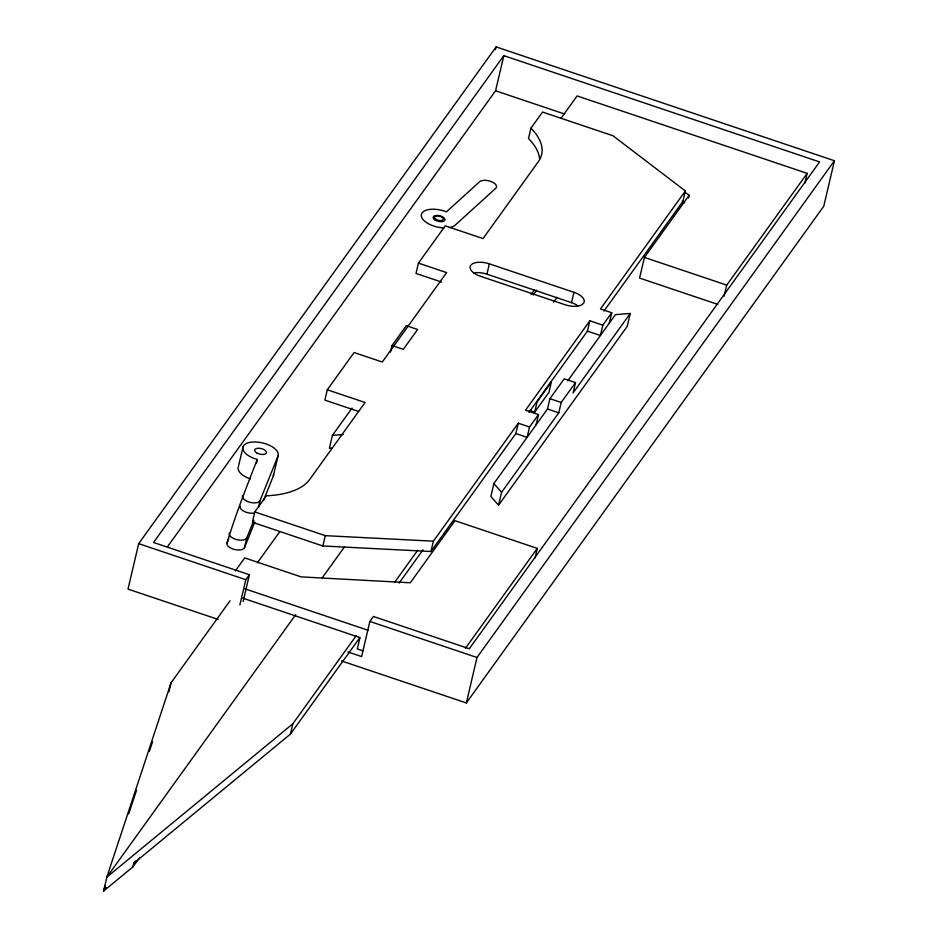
<?xml version="1.0" encoding="UTF-8"?>
<svg xmlns="http://www.w3.org/2000/svg" width="938" height="938" viewBox="0 0 938 938"><rect width="100%" height="100%" fill="white"/><g stroke="black" fill="none" stroke-linecap="round" stroke-linejoin="round"><path stroke-width="1.41" d="M341.538 660.962L466.338 702.949L823.775 206.208L834.433 160.738L496.108 46.9L138.672 543.653L128.014 589.111L218.132 619.443M168.922 691.834L171.044 682.794L230.056 600.777M171.044 682.794L106.838 877.147L103.567 891.1L132.844 866.958L133.688 863.347L135.4 860.967M263.484 500.505L273.263 476.246L277.988 456.091A18.115 8.641 13.2 0 0 263.812 443.264A18.115 8.641 13.2 0 0 243.106 446.605L238.381 466.761A18.115 8.641 13.2 0 0 250.317 478.896M254.796 522.079L244.466 547.698A9.052 4.327 13.2 0 1 234.125 549.375A9.052 4.327 13.2 0 1 227.031 542.95C235.579 514.634 246.448 487.045 257.293 459.444A18.115 8.641 13.2 0 1 243.106 446.605M256.344 463.466L257.293 459.444M244.466 547.698L246.776 537.884L253.835 520.356M358.597 411.465L324.865 400.116L327.292 389.786L365.07 402.496L309.669 479.494A80.68 38.493 13.2 0 1 266.415 495.792L254.796 511.937L252.381 522.267L322.86 545.986L430.952 551.509L515.841 433.532L518.268 423.202L529.548 426.989L538.482 414.573L525.514 410.211L589.85 320.796L602.817 325.158L611.752 312.741L600.484 308.942L685.373 190.965L613.018 135.775L542.539 112.056L530.92 128.201L528.493 138.531A80.68 38.493 13.2 0 1 539.608 158.897M258.548 507.048L260.061 500.587L277.988 456.091M239.87 604.998L245.803 579.696L249.379 574.736L153.527 542.481L503.812 55.659L819.578 161.911L469.293 648.733L373.43 616.477L369.865 621.437L361.622 656.577L347.904 651.957M243.118 601.434L249.379 574.736M352.055 408.077L332.427 435.361L329.39 448.282L332.087 448.071M322.86 545.986L325.287 535.657L433.379 541.179L518.268 423.202M133.688 863.347L290.417 734.114L292.844 723.784L356.135 635.812M390.525 352.008L392.037 345.547L406.33 325.685L417.609 329.473L403.317 349.346L392.037 345.547M530.92 128.201A80.68 38.493 13.2 0 1 538.424 161.571L483.023 238.569L445.245 225.859L418.43 263.121L416.015 273.45L441.517 282.033M495.44 49.737L496.108 46.9M167.492 546.737L495.569 90.787L503.812 55.659M473.479 272.935A15.09 7.199 13.2 0 1 486.928 274.177L489.355 263.836L573.939 292.304A15.09 7.199 13.2 0 1 583.565 303.255A15.09 7.199 13.2 0 1 564.993 304.721L480.42 276.264A15.09 7.199 13.2 0 1 470.782 265.302A15.09 7.199 13.2 0 1 489.355 263.836M430.952 551.509L433.379 541.179M630.266 313.456L573.071 392.94L575.498 382.598L564.219 378.811L549.914 398.673L547.499 409.015L493.88 483.527L490.855 496.437L498.559 505.195L627.229 326.365L630.266 313.456L615.41 314.629L567.748 380.863M498.559 505.195L501.584 492.286L558.778 412.802L561.194 402.472L575.498 382.598M529.548 426.989L527.121 437.331L515.841 433.532M466.338 702.949L476.996 657.491L834.433 160.738M534.683 412.157L537.111 401.827L551.403 381.954L548.988 392.283L534.683 412.157L529.313 410.352M536.055 424.902L538.482 414.573M577.96 305.835A15.09 7.199 13.2 0 0 571.512 302.634L573.939 292.304M529.02 412.31L587.423 331.126L589.85 320.796M535.035 558.028L537.298 548.39L454.977 520.684L410.293 582.779L301.075 576.882L244.689 557.911L235.332 570.914M602.817 325.158L600.402 335.487L587.423 331.126M609.337 323.071L611.752 312.741M684.435 191.786L689.102 195.315L644.418 257.411L639.575 278.07L717.781 304.393M685.373 190.965L682.946 201.295L604.002 311.017M688.469 197.977L689.102 195.315M724.159 296.138L726.739 285.117L807.161 173.342L577.105 95.934L560.936 118.399M804.91 182.992L807.161 173.342M128.729 813.867L136.526 790.277M149.365 751.42L152.577 741.7M105.408 885.542L103.567 891.1L106.135 887.536M227.031 542.95L228.661 538.916M327.292 389.786L354.095 352.536L382.294 362.021L446.629 272.606L418.43 263.121M257.434 562.741L279.676 531.834M295.74 614.625L106.838 877.147L292.844 723.784M322.238 577.808L344.457 546.924M531.06 294.544L534.484 289.795M533.265 294.966L536.688 290.205M132.844 866.958L139.68 857.461M553.619 302.142L557.031 297.381M394.628 582.322L417.715 550.231M290.417 734.114L359.7 637.828M399.049 583.143L422.991 549.856M465.436 648.264L537.298 548.39M332.427 435.361L343.226 434.517M495.569 90.787L564.723 114.061M644.418 257.411L726.739 285.117M486.928 274.177L571.512 302.634M549.914 398.673L561.194 402.472M547.499 409.015L558.778 412.802M254.796 511.937L325.287 535.657M138.672 543.653L245.803 579.696M369.865 621.437L476.996 657.491M244.83 588.806L368.177 630.313M242.801 598.163L359.969 637.582L357.296 648.944L362.795 650.796M682.254 201.084L684.588 202.854M493.88 483.527L501.584 492.286M273.521 473.983A18.115 8.641 13.2 0 1 273.263 476.246M246.776 537.884A9.052 4.327 13.2 0 1 236.423 539.549A9.052 4.327 13.2 0 1 229.329 533.136M253.928 513.086A9.052 4.327 13.2 0 1 244.079 511.374A9.052 4.327 13.2 0 1 240.198 506.18M260.061 500.587A9.052 4.327 13.2 0 1 249.707 502.264A9.052 4.327 13.2 0 1 242.625 495.839M449.325 227.606A18.115 8.641 13.2 0 0 455.176 225.132L495.78 188.268A9.052 4.327 13.2 0 0 491.406 181.644A9.052 4.327 13.2 0 0 479.646 181.714L446.429 211.871A18.115 8.641 13.2 0 0 421.338 214.802A18.115 8.641 13.2 0 0 444.131 227.934M436.076 219.469A4.526 2.157 13.2 0 0 443.252 219.386A4.526 2.157 13.2 0 0 437.296 215.916A4.526 2.157 13.2 0 0 436.076 219.469M256.707 452.902A6.038 2.884 13.2 0 0 266.369 452.937A6.038 2.884 13.2 0 0 258.583 448.223A6.038 2.884 13.2 0 0 256.707 452.902M435.267 220.172A6.038 2.884 13.2 0 0 444.87 220.113A6.038 2.884 13.2 0 0 436.979 215.447A6.038 2.884 13.2 0 0 435.267 220.172"/></g></svg>
